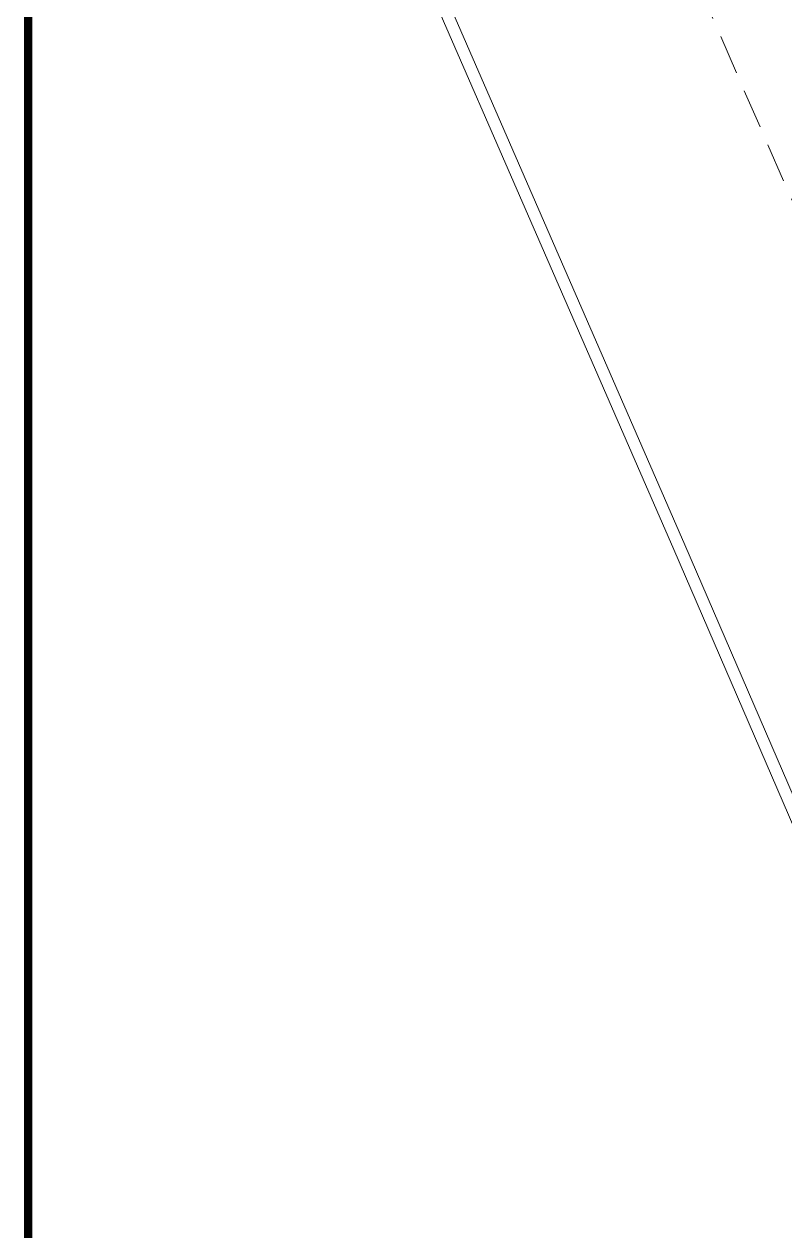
# Model space of a CAD drawing. Header units: inches. Extents: x 27644242 to 29005101, y -955243 to 216979.
# Drawn here: x 28689497 to 28704007, y -768100 to -745074 of the extents above; entities that cross this region are included whole.
import ezdxf

# ---------------------------------------------------------------- set-up
doc = ezdxf.new("R2010")
doc.units = ezdxf.units.IN
doc.header["$MEASUREMENT"] = 0
doc.linetypes.add('01-Xref Col Podium Lvl-1$0$HIDDEN', pattern=[0.375, 0.25, -0.125])
doc.layers.get('Defpoints').update_dxf_attribs({"color": 8})
doc.layers.add('RVA Site Boundary', color=17, linetype='Continuous', lineweight=15)

msp = doc.modelspace()

# ---------------------------------------------------------------- linework, layer by layer
at = {"layer": 'Defpoints', "linetype": 'Continuous', "const_width": 154.4}
msp.add_lwpolyline([(28798160.5, -721582.4), (28798160.5, -795832.4), (28689573.8, -795832.4), (28689573.8, -721582.4)], close=True, dxfattribs=at)
at = {"layer": 'Defpoints', "color": 6, "ltscale": 500}
msp.add_lwpolyline([(28689580.5, -772154.3), (28798167.2, -772154.3), (28798167.2, -723859.1), (28689580.5, -723859.1)], close=True, dxfattribs=at)
at = {"layer": 'RVA Site Boundary', "ltscale": 500}
msp.add_lwpolyline([(28742304.8, -759401.5), (28734332.8, -760127.2), (28734049.9, -760187.2), (28733451.4, -760329.1), (28714532.9, -765306.3), (28712893.1, -765771.9), (28712617.9, -765849.4), (28711492, -766111.3), (28711137.2, -766193), (28707523.8, -767208.5), (28707182.4, -767356.4), (28706827.5, -766534.4), (28701891.2, -755101.8), (28694440.8, -738006.9), (28690189.5, -728397.1), (28698006.8, -728294.5), (28714624.7, -728129.8), (28721195.2, -728188.9), (28728662, -728166.9), (28742984.3, -728172.2)], dxfattribs=at)
msp.add_lwpolyline([(28742304.8, -759401.5), (28734332.8, -760127.2), (28734049.9, -760187.2), (28733451.4, -760329.1), (28714532.9, -765306.3), (28712893.1, -765771.9), (28712617.9, -765849.4), (28711492, -766111.3), (28711137.2, -766193), (28707523.8, -767208.5), (28707182.4, -767356.4), (28706827.5, -766534.4), (28701891.2, -755101.8), (28694440.8, -738006.9), (28690189.5, -728397.1), (28698006.8, -728294.5), (28714624.7, -728129.8), (28721195.2, -728188.9), (28728662, -728166.9), (28742984.3, -728172.2)], dxfattribs=at)
at = {"layer": 'RVA Site Boundary', "color": 5, "ltscale": 500}
for points in [[(28742304.8, -759401.5), (28734332.8, -760127.2), (28734049.9, -760187.2), (28733451.4, -760329.1), (28714532.9, -765306.3), (28712893.1, -765771.9), (28712617.9, -765849.4), (28711492, -766111.3), (28711137.2, -766193), (28707523.8, -767208.5), (28707182.4, -767356.4), (28706827.5, -766534.4), (28701891.2, -755101.8), (28694440.8, -738006.9), (28690189.5, -728397.1), (28698006.8, -728294.5), (28714624.7, -728129.8), (28721195.2, -728188.9), (28728662, -728166.9), (28742984.3, -728172.2)], [(28742287.8, -759172.1), (28734298.4, -759899.4), (28733999.5, -759962.8), (28733395.6, -760105.9), (28714472.3, -765084.4), (28712830.5, -765550.6), (28712560.7, -765626.6), (28711440.1, -765887.3), (28711080.2, -765970.1), (28707446.6, -766991.3), (28707302.3, -767053.8), (28707038.7, -766443.3), (28702102.2, -755010.3), (28694651.4, -737914.4), (28690540.8, -728622.5), (28698009.5, -728524.5), (28714624.8, -728359.8), (28721194.5, -728418.9), (28728662.3, -728396.9), (28742984.1, -728402.2)]]:
    msp.add_lwpolyline(points, dxfattribs=at)
at = {"layer": 'RVA Site Boundary', "linetype": '01-Xref Col Podium Lvl-1$0$HIDDEN', "ltscale": 3000}
msp.add_lwpolyline([(28741955.5, -754683.8), (28733624.9, -755442), (28733013.3, -755571.9), (28732304, -755740), (28713285.1, -760743.6), (28711605.9, -761220.4), (28711440.2, -761267.1), (28710425.7, -761503.1), (28709966.3, -761608.8), (28709865.1, -761637.2), (28706230.5, -753219.5), (28698771.7, -736105.2), (28697412.5, -733032.7), (28698061.3, -733024.2), (28714626.9, -732860), (28721180.9, -732919), (28728668.1, -732896.9), (28742981.5, -732902.2)], dxfattribs=at)

doc.saveas('drawing.dxf')
